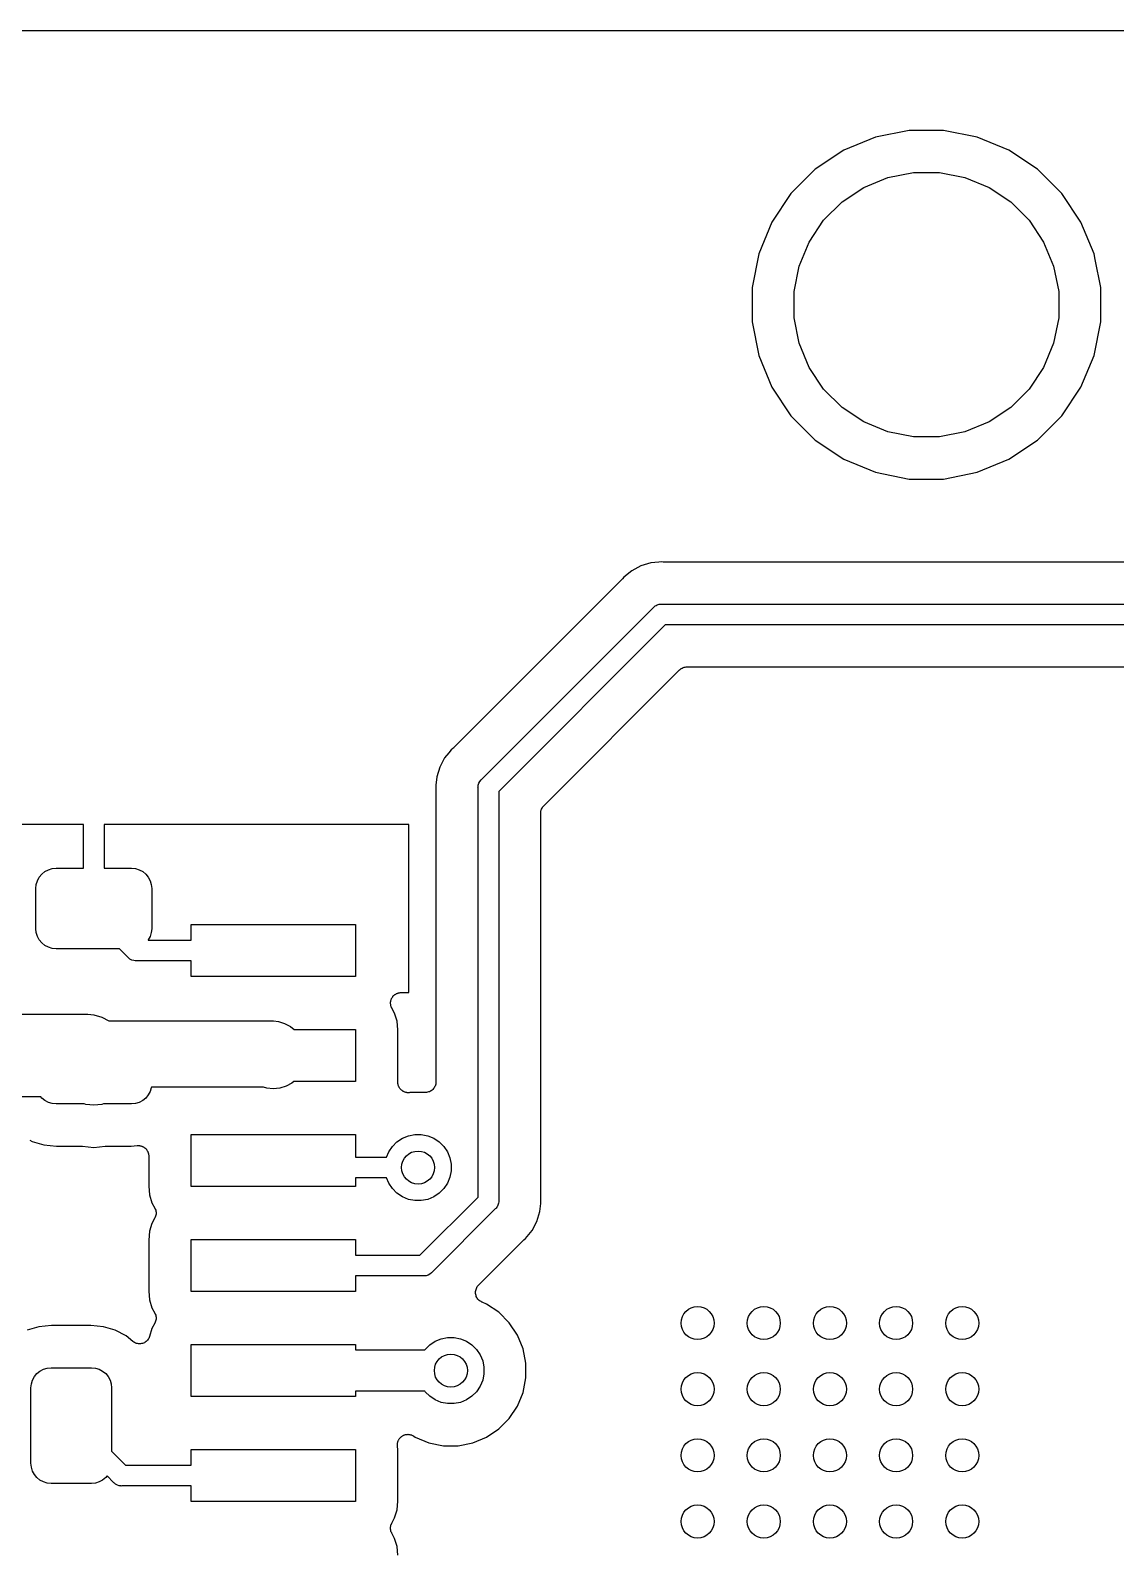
# Model space of a CAD drawing. Extents: x 3.65 to 7.93, y -5.83 to -2.58.
# Drawn here: x 4.04 to 4.556, y -3.307 to -2.582 of the extents above; entities that cross this region are included whole.
import ezdxf

# ---------------------------------------------------------------- set-up
doc = ezdxf.new("R2010")
doc.units = 0
doc.header["$MEASUREMENT"] = 0
doc.layers.add('BLACK', color=7, linetype='CONTINUOUS')

msp = doc.modelspace()

# ---------------------------------------------------------------- linework, layer by layer
at = {"layer": 'BLACK', "linetype": 'CONTINUOUS'}
for p, q in [((3.65697, -2.58197), (7.92303, -2.58197)), ((4.45813, -2.62953), (4.44209, -2.63272)), ((4.47447, -2.62953), (4.45813, -2.62953)), ((4.49051, -2.63272), (4.47447, -2.62953)), ((4.42699, -2.63897), (4.41339, -2.64806)), ((4.44209, -2.63272), (4.42699, -2.63897)), ((4.50561, -2.63897), (4.49051, -2.63272)), ((4.5192, -2.64806), (4.50561, -2.63897)), ((4.41339, -2.64806), (4.40184, -2.65962)), ((4.43646, -2.6567), (4.44793, -2.65195)), ((4.44793, -2.65195), (4.4601, -2.64953)), ((4.4601, -2.64953), (4.4725, -2.64953)), ((4.4725, -2.64953), (4.48467, -2.65195)), ((4.48467, -2.65195), (4.49614, -2.6567)), ((4.53076, -2.65962), (4.5192, -2.64806)), ((4.40184, -2.65962), (4.39275, -2.67321)), ((4.42614, -2.66359), (4.43646, -2.6567)), ((4.49614, -2.6567), (4.50645, -2.66359)), ((4.53985, -2.67321), (4.53076, -2.65962)), ((4.41737, -2.67236), (4.42614, -2.66359)), ((4.50645, -2.66359), (4.51523, -2.67236)), ((4.39275, -2.67321), (4.3865, -2.68831)), ((4.41048, -2.68268), (4.41737, -2.67236)), ((4.51523, -2.67236), (4.52212, -2.68268)), ((4.5461, -2.68831), (4.53985, -2.67321)), ((4.40573, -2.69415), (4.41048, -2.68268)), ((4.52212, -2.68268), (4.52687, -2.69415)), ((4.3865, -2.68831), (4.38331, -2.70435)), ((4.54663, -2.69097), (4.5461, -2.68831)), ((4.40331, -2.70632), (4.40573, -2.69415)), ((4.52687, -2.69415), (4.52929, -2.70632)), ((4.54663, -2.69098), (4.54663, -2.69097)), ((4.54929, -2.70435), (4.54663, -2.69098)), ((4.38331, -2.70435), (4.38331, -2.72069)), ((4.54929, -2.72069), (4.54929, -2.70435)), ((4.40331, -2.71872), (4.40331, -2.70632)), ((4.52929, -2.70632), (4.52929, -2.71872)), ((4.40573, -2.73089), (4.40331, -2.71872)), ((4.52929, -2.71872), (4.52687, -2.73089)), ((4.38331, -2.72069), (4.3865, -2.73673)), ((4.5461, -2.73673), (4.54929, -2.72069)), ((4.41048, -2.74236), (4.40573, -2.73089)), ((4.52687, -2.73089), (4.52212, -2.74236)), ((4.3865, -2.73673), (4.39275, -2.75183)), ((4.53985, -2.75183), (4.5461, -2.73673)), ((4.41737, -2.75267), (4.41048, -2.74236)), ((4.52212, -2.74236), (4.51523, -2.75267)), ((4.39275, -2.75183), (4.40184, -2.76542)), ((4.42614, -2.76145), (4.41737, -2.75267)), ((4.51523, -2.75267), (4.50645, -2.76145)), ((4.53076, -2.76542), (4.53985, -2.75183)), ((4.43646, -2.76834), (4.42614, -2.76145)), ((4.50645, -2.76145), (4.49614, -2.76834)), ((4.40184, -2.76542), (4.41339, -2.77698)), ((4.44793, -2.77309), (4.43646, -2.76834)), ((4.49614, -2.76834), (4.48467, -2.77309)), ((4.5192, -2.77698), (4.53076, -2.76542)), ((4.41339, -2.77698), (4.42699, -2.78607)), ((4.4601, -2.77551), (4.44793, -2.77309)), ((4.4725, -2.77551), (4.4601, -2.77551)), ((4.48467, -2.77309), (4.4725, -2.77551)), ((4.50561, -2.78607), (4.5192, -2.77698)), ((4.42699, -2.78607), (4.44209, -2.79232)), ((4.49051, -2.79232), (4.50561, -2.78607)), ((4.44209, -2.79232), (4.45813, -2.79551)), ((4.45813, -2.79551), (4.47447, -2.79551)), ((4.47447, -2.79551), (4.49051, -2.79232)), ((4.33902, -2.83505), (4.33511, -2.83544)), ((4.34, -2.83496), (4.33902, -2.83505)), ((4.34098, -2.83505), (4.34, -2.83496)), ((4.34119, -2.83505), (4.34098, -2.83505)), ((4.3414, -2.83508), (4.34119, -2.83505)), ((4.34147, -2.83508), (4.3414, -2.83508)), ((4.62853, -2.83508), (4.34147, -2.83508)), ((4.32229, -2.84229), (4.32167, -2.84305)), ((4.32609, -2.83918), (4.32229, -2.84229)), ((4.33042, -2.83686), (4.32609, -2.83918)), ((4.33511, -2.83544), (4.33042, -2.83686)), ((4.32134, -2.84342), (4.24121, -2.92354)), ((4.32147, -2.84325), (4.32134, -2.84342)), ((4.32162, -2.84311), (4.32147, -2.84325)), ((4.32167, -2.84305), (4.32162, -2.84311)), ((4.25449, -2.93855), (4.33635, -2.85669)), ((4.33635, -2.85669), (4.3365, -2.8565)), ((4.3365, -2.8565), (4.33669, -2.85635)), ((4.33669, -2.85635), (4.33725, -2.85589)), ((4.33669, -2.85635), (4.33669, -2.85635)), ((4.33725, -2.85589), (4.3376, -2.85571)), ((4.3376, -2.85571), (4.33811, -2.85543)), ((4.33811, -2.85543), (4.33904, -2.85515)), ((4.33904, -2.85515), (4.33976, -2.85508)), ((4.33976, -2.85508), (4.34, -2.85506)), ((4.33976, -2.85508), (4.33976, -2.85508)), ((4.34, -2.85506), (4.34024, -2.85508)), ((4.34024, -2.85508), (4.62976, -2.85508)), ((4.34204, -2.86492), (4.26272, -2.94424)), ((4.62796, -2.86492), (4.34204, -2.86492)), ((4.34927, -2.88605), (4.34963, -2.88576)), ((4.34963, -2.88576), (4.34965, -2.88574)), ((4.34965, -2.88574), (4.34967, -2.88573)), ((4.34967, -2.88573), (4.35008, -2.88551)), ((4.35008, -2.88551), (4.35049, -2.8853)), ((4.35049, -2.8853), (4.35051, -2.88529)), ((4.35051, -2.88529), (4.35054, -2.88528)), ((4.35054, -2.88528), (4.35098, -2.88515)), ((4.35098, -2.88515), (4.35142, -2.88502)), ((4.35142, -2.88502), (4.35145, -2.88501)), ((4.35145, -2.88501), (4.35147, -2.88501)), ((4.35147, -2.88501), (4.35193, -2.88497)), ((4.35193, -2.88497), (4.35239, -2.88492)), ((4.35239, -2.88492), (4.61761, -2.88492)), ((4.28418, -2.95106), (4.34886, -2.88639)), ((4.34886, -2.88639), (4.34887, -2.88637)), ((4.34887, -2.88637), (4.34891, -2.88634)), ((4.34887, -2.88637), (4.34887, -2.88637)), ((4.34887, -2.88637), (4.34887, -2.88637)), ((4.34891, -2.88634), (4.34927, -2.88605)), ((4.23697, -2.92829), (4.23514, -2.93173)), ((4.23899, -2.92584), (4.23697, -2.92829)), ((4.24009, -2.9245), (4.23899, -2.92584)), ((4.23899, -2.92584), (4.23899, -2.92584)), ((4.24085, -2.92387), (4.24009, -2.9245)), ((4.241, -2.92372), (4.24085, -2.92387)), ((4.24116, -2.92359), (4.241, -2.92372)), ((4.24121, -2.92354), (4.24116, -2.92359)), ((4.23466, -2.93262), (4.23323, -2.93732)), ((4.23514, -2.93173), (4.23466, -2.93262)), ((4.23285, -2.94123), (4.23275, -2.9422)), ((4.23275, -2.9422), (4.23285, -2.94318)), ((4.23323, -2.93732), (4.23285, -2.94122)), ((4.23285, -2.94122), (4.23285, -2.94123)), ((4.23285, -2.94318), (4.23286, -2.94325)), ((4.23286, -2.94325), (4.23285, -2.94346)), ((4.23285, -2.94346), (4.23287, -2.94367)), ((4.23287, -2.94367), (4.23287, -3.06239)), ((4.25285, -2.9422), (4.25287, -2.94196)), ((4.25287, -2.94245), (4.25285, -2.9422)), ((4.25287, -2.94196), (4.25295, -2.94124)), ((4.25287, -2.94196), (4.25287, -2.94196)), ((4.25287, -3.06362), (4.25287, -2.94245)), ((4.25295, -2.94124), (4.25323, -2.94031)), ((4.25323, -2.94031), (4.25368, -2.93946)), ((4.25368, -2.93946), (4.2543, -2.93871)), ((4.2543, -2.93871), (4.25449, -2.93855)), ((4.26272, -2.94424), (4.26272, -3.13913)), ((4.28389, -2.95142), (4.28418, -2.95106)), ((4.28272, -2.95453), (4.28277, -2.95407)), ((4.28272, -2.95458), (4.28272, -2.95453)), ((4.28272, -2.9546), (4.28272, -2.95458)), ((4.28272, -2.95458), (4.28272, -2.95458)), ((4.28272, -2.95458), (4.28272, -2.95458)), ((4.28272, -3.1379), (4.28272, -2.9546)), ((4.28277, -2.95407), (4.28282, -2.95361)), ((4.28282, -2.95358), (4.28283, -2.95356)), ((4.28282, -2.95361), (4.28282, -2.95358)), ((4.28283, -2.95356), (4.28297, -2.95312)), ((4.28297, -2.95312), (4.2831, -2.95268)), ((4.2831, -2.95268), (4.28311, -2.95265)), ((4.28311, -2.95265), (4.28312, -2.95263)), ((4.28312, -2.95263), (4.28334, -2.95222)), ((4.28334, -2.95222), (4.28356, -2.95182)), ((4.28356, -2.95182), (4.28358, -2.9518)), ((4.28358, -2.9518), (4.28359, -2.95177)), ((4.28359, -2.95177), (4.28389, -2.95142)), ((4.06508, -2.96), (4.03037, -2.96)), ((4.06508, -2.97711), (4.06508, -2.96)), ((4.21975, -2.96), (4.07492, -2.96)), ((4.07492, -2.96), (4.07492, -2.98081)), ((4.21998, -2.96002), (4.21975, -2.96)), ((4.22, -2.96025), (4.21998, -2.96002)), ((4.22, -3.03975), (4.22, -2.96025)), ((4.06508, -2.98081), (4.06508, -2.97711)), ((4.06508, -2.97711), (4.06508, -2.97711)), ((4.04263, -2.98853), (4.04317, -2.98673)), ((4.04317, -2.98673), (4.04406, -2.98507)), ((4.04406, -2.98507), (4.04525, -2.98362)), ((4.04525, -2.98362), (4.04671, -2.98242)), ((4.04671, -2.98242), (4.04836, -2.98154)), ((4.04836, -2.98154), (4.05017, -2.98099)), ((4.05017, -2.98099), (4.05204, -2.98081)), ((4.05204, -2.98081), (4.06508, -2.98081)), ((4.07492, -2.98081), (4.08796, -2.98081)), ((4.08796, -2.98081), (4.08983, -2.98099)), ((4.08983, -2.98099), (4.09164, -2.98154)), ((4.09164, -2.98154), (4.09329, -2.98242)), ((4.09329, -2.98242), (4.09475, -2.98362)), ((4.09475, -2.98362), (4.09594, -2.98507)), ((4.09594, -2.98507), (4.09683, -2.98673)), ((4.09683, -2.98673), (4.09737, -2.98853)), ((4.04244, -2.9904), (4.04263, -2.98853)), ((4.04244, -3.0096), (4.04244, -2.9904)), ((4.09737, -2.98853), (4.09756, -2.9904)), ((4.09756, -2.9904), (4.09756, -3.0096)), ((4.11626, -3.01504), (4.11626, -3.00756)), ((4.11626, -3.00756), (4.19461, -3.00756)), ((4.19461, -3.00756), (4.19461, -3.03236)), ((4.04263, -3.01147), (4.04244, -3.0096)), ((4.04317, -3.01327), (4.04263, -3.01147)), ((4.04406, -3.01493), (4.04317, -3.01327)), ((4.04525, -3.01638), (4.04406, -3.01493)), ((4.09594, -3.01493), (4.09585, -3.01504)), ((4.09585, -3.01504), (4.11626, -3.01504)), ((4.09683, -3.01327), (4.09594, -3.01493)), ((4.09737, -3.01147), (4.09683, -3.01327)), ((4.09756, -3.0096), (4.09737, -3.01147)), ((4.04671, -3.01758), (4.04525, -3.01638)), ((4.04836, -3.01846), (4.04671, -3.01758)), ((4.05017, -3.01901), (4.04836, -3.01846)), ((4.05204, -3.01919), (4.05017, -3.01901)), ((4.08223, -3.01919), (4.05204, -3.01919)), ((4.08631, -3.02327), (4.08223, -3.01919)), ((4.08646, -3.02346), (4.08631, -3.02327)), ((4.08665, -3.02361), (4.08646, -3.02346)), ((4.08697, -3.02387), (4.08665, -3.02361)), ((4.08665, -3.02361), (4.08665, -3.02361)), ((4.08721, -3.02407), (4.08697, -3.02387)), ((4.08807, -3.02453), (4.08721, -3.02407)), ((4.089, -3.02481), (4.08807, -3.02453)), ((4.08972, -3.02488), (4.089, -3.02481)), ((4.08996, -3.02491), (4.08972, -3.02488)), ((4.08972, -3.02488), (4.08972, -3.02488)), ((4.0902, -3.02488), (4.08996, -3.02491)), ((4.11626, -3.02488), (4.0902, -3.02488)), ((4.11626, -3.03236), (4.11626, -3.02488)), ((4.19461, -3.03236), (4.11626, -3.03236)), ((4.21124, -3.04497), (4.21127, -3.04471)), ((4.21126, -3.0452), (4.21124, -3.04497)), ((4.21126, -3.04543), (4.21126, -3.0452)), ((4.21127, -3.04445), (4.21132, -3.04423)), ((4.21127, -3.04471), (4.21127, -3.04445)), ((4.21132, -3.04423), (4.21134, -3.04399)), ((4.21134, -3.04399), (4.21142, -3.04375)), ((4.21142, -3.04375), (4.21147, -3.0435)), ((4.21147, -3.0435), (4.21156, -3.04328)), ((4.21156, -3.04328), (4.21163, -3.04306)), ((4.21163, -3.04306), (4.21175, -3.04284)), ((4.21175, -3.04284), (4.21185, -3.0426)), ((4.21185, -3.0426), (4.21198, -3.04241)), ((4.21198, -3.04241), (4.2121, -3.0422)), ((4.2121, -3.0422), (4.21226, -3.04201)), ((4.21226, -3.04201), (4.2124, -3.04179)), ((4.2124, -3.04179), (4.21257, -3.04163)), ((4.21257, -3.04163), (4.21272, -3.04145)), ((4.21272, -3.04145), (4.21292, -3.04129)), ((4.21292, -3.04129), (4.2131, -3.04111)), ((4.2131, -3.04111), (4.21329, -3.04098)), ((4.21329, -3.04098), (4.21347, -3.04084)), ((4.21347, -3.04084), (4.2137, -3.04072)), ((4.2137, -3.04072), (4.21391, -3.04057)), ((4.21391, -3.04057), (4.21413, -3.04049)), ((4.21413, -3.04049), (4.21434, -3.04038)), ((4.21434, -3.04038), (4.21458, -3.0403)), ((4.21458, -3.0403), (4.21482, -3.04021)), ((4.21482, -3.04021), (4.21505, -3.04016)), ((4.21505, -3.04016), (4.21527, -3.0401)), ((4.21527, -3.0401), (4.21552, -3.04007)), ((4.21552, -3.04007), (4.21578, -3.04002)), ((4.21578, -3.04002), (4.21601, -3.04002)), ((4.21601, -3.04002), (4.21624, -3.04)), ((4.21624, -3.04), (4.21975, -3.04)), ((4.21975, -3.04), (4.21998, -3.03998)), ((4.21998, -3.03998), (4.22, -3.03975)), ((4.02969, -3.05031), (4.06521, -3.05031)), ((4.06521, -3.05031), (4.06618, -3.05022)), ((4.06618, -3.05022), (4.06715, -3.05031)), ((4.06715, -3.05031), (4.07004, -3.0506)), ((4.07004, -3.0506), (4.07375, -3.05173)), ((4.07375, -3.05173), (4.07711, -3.05352)), ((4.21131, -3.04568), (4.21126, -3.04543)), ((4.21133, -3.04594), (4.21131, -3.04568)), ((4.21139, -3.04616), (4.21133, -3.04594)), ((4.21144, -3.04639), (4.21139, -3.04616)), ((4.21153, -3.04663), (4.21144, -3.04639)), ((4.2116, -3.04687), (4.21153, -3.04663)), ((4.21171, -3.04708), (4.2116, -3.04687)), ((4.2118, -3.0473), (4.21171, -3.04708)), ((4.21183, -3.04736), (4.2118, -3.0473)), ((4.21317, -3.04987), (4.21183, -3.04736)), ((4.21432, -3.05364), (4.21317, -3.04987)), ((4.07711, -3.05352), (4.15397, -3.05352)), ((4.15397, -3.05352), (4.15474, -3.05345)), ((4.15474, -3.05345), (4.15552, -3.05352)), ((4.15552, -3.05352), (4.15552, -3.05352)), ((4.15552, -3.05352), (4.15783, -3.05375)), ((4.15783, -3.05375), (4.1608, -3.05465)), ((4.1608, -3.05465), (4.16354, -3.05611)), ((4.16354, -3.05611), (4.1653, -3.05756)), ((4.1653, -3.05756), (4.19461, -3.05756)), ((4.19461, -3.05756), (4.19461, -3.08236)), ((4.21473, -3.0578), (4.21432, -3.05364)), ((4.21473, -3.08212), (4.21473, -3.0578)), ((4.23287, -3.06239), (4.23287, -3.06239)), ((4.23287, -3.06239), (4.23287, -3.08256)), ((4.25287, -3.07196), (4.25287, -3.06362)), ((4.25287, -3.06362), (4.25287, -3.06362)), ((4.25287, -3.13733), (4.25287, -3.07196)), ((4.25287, -3.07196), (4.25287, -3.07196)), ((4.09594, -3.08875), (4.09475, -3.0902)), ((4.09683, -3.08709), (4.09594, -3.08875)), ((4.09737, -3.08529), (4.09683, -3.08709)), ((4.0974, -3.08502), (4.09737, -3.08529)), ((4.15083, -3.08502), (4.0974, -3.08502)), ((4.15235, -3.08548), (4.15083, -3.08502)), ((4.15543, -3.08578), (4.15235, -3.08548)), ((4.15852, -3.08548), (4.15543, -3.08578)), ((4.16149, -3.08458), (4.15852, -3.08548)), ((4.16422, -3.08312), (4.16149, -3.08458)), ((4.16515, -3.08236), (4.16422, -3.08312)), ((4.19461, -3.08236), (4.16515, -3.08236)), ((4.2147, -3.08265), (4.21472, -3.08242)), ((4.21472, -3.08291), (4.2147, -3.08265)), ((4.21472, -3.08219), (4.21473, -3.08212)), ((4.21472, -3.08242), (4.21472, -3.08219)), ((4.21472, -3.08317), (4.21472, -3.08291)), ((4.21476, -3.08339), (4.21472, -3.08317)), ((4.21479, -3.08362), (4.21476, -3.08339)), ((4.21486, -3.08387), (4.21479, -3.08362)), ((4.21491, -3.08413), (4.21486, -3.08387)), ((4.215, -3.08434), (4.21491, -3.08413)), ((4.21506, -3.08456), (4.215, -3.08434)), ((4.21518, -3.08479), (4.21506, -3.08456)), ((4.21528, -3.08503), (4.21518, -3.08479)), ((4.21541, -3.08522), (4.21528, -3.08503)), ((4.21551, -3.08542), (4.21541, -3.08522)), ((4.21568, -3.08563), (4.21551, -3.08542)), ((4.21582, -3.08584), (4.21568, -3.08563)), ((4.21598, -3.086), (4.21582, -3.08584)), ((4.21613, -3.08618), (4.21598, -3.086)), ((4.21632, -3.08635), (4.21613, -3.08618)), ((4.21651, -3.08653), (4.21632, -3.08635)), ((4.2167, -3.08666), (4.21651, -3.08653)), ((4.21687, -3.08681), (4.2167, -3.08666)), ((4.2171, -3.08694), (4.21687, -3.08681)), ((4.21732, -3.08708), (4.2171, -3.08694)), ((4.21753, -3.08717), (4.21732, -3.08708)), ((4.21773, -3.08728), (4.21753, -3.08717)), ((4.21798, -3.08736), (4.21773, -3.08728)), ((4.21821, -3.08746), (4.21798, -3.08736)), ((4.21844, -3.0875), (4.21821, -3.08746)), ((4.21866, -3.08757), (4.21844, -3.0875)), ((4.21892, -3.0876), (4.21866, -3.08757)), ((4.21917, -3.08766), (4.21892, -3.0876)), ((4.2194, -3.08766), (4.21917, -3.08766)), ((4.21963, -3.08768), (4.2194, -3.08766)), ((4.21989, -3.08766), (4.21963, -3.08768)), ((4.22015, -3.08766), (4.21989, -3.08766)), ((4.22037, -3.08762), (4.22015, -3.08766)), ((4.2206, -3.0876), (4.22037, -3.08762)), ((4.22067, -3.08759), (4.2206, -3.0876)), ((4.22081, -3.08756), (4.22067, -3.08759)), ((4.22787, -3.08756), (4.22081, -3.08756)), ((4.22834, -3.08751), (4.22787, -3.08756)), ((4.22881, -3.08747), (4.22834, -3.08751)), ((4.22883, -3.08747), (4.22881, -3.08747)), ((4.22885, -3.08746), (4.22883, -3.08747)), ((4.2293, -3.08733), (4.22885, -3.08746)), ((4.22975, -3.08719), (4.2293, -3.08733)), ((4.22976, -3.08719), (4.22975, -3.08719)), ((4.22978, -3.08718), (4.22976, -3.08719)), ((4.23019, -3.08696), (4.22978, -3.08718)), ((4.23061, -3.08674), (4.23019, -3.08696)), ((4.23063, -3.08673), (4.23061, -3.08674)), ((4.23064, -3.08672), (4.23063, -3.08673)), ((4.23101, -3.08643), (4.23064, -3.08672)), ((4.23137, -3.08613), (4.23101, -3.08643)), ((4.23138, -3.08612), (4.23137, -3.08613)), ((4.2314, -3.08611), (4.23138, -3.08612)), ((4.2317, -3.08574), (4.2314, -3.08611)), ((4.232, -3.08538), (4.2317, -3.08574)), ((4.23201, -3.08537), (4.232, -3.08538)), ((4.23202, -3.08535), (4.23201, -3.08537)), ((4.23224, -3.08494), (4.23202, -3.08535)), ((4.23247, -3.08453), (4.23224, -3.08494)), ((4.23248, -3.08451), (4.23247, -3.08453)), ((4.23262, -3.08405), (4.23248, -3.0845)), ((4.23248, -3.0845), (4.23248, -3.08451)), ((4.23276, -3.0836), (4.23262, -3.08405)), ((4.23277, -3.08358), (4.23276, -3.0836)), ((4.23282, -3.0831), (4.23277, -3.08356)), ((4.23277, -3.08356), (4.23277, -3.08358)), ((4.23287, -3.08263), (4.23282, -3.0831)), ((4.23287, -3.08256), (4.23287, -3.08259)), ((4.23287, -3.08259), (4.23287, -3.08259)), ((4.23287, -3.08259), (4.23287, -3.0826)), ((4.23287, -3.0826), (4.23287, -3.08263)), ((4.04483, -3.08969), (4.01097, -3.08969)), ((4.04525, -3.0902), (4.04483, -3.08969)), ((4.04671, -3.09139), (4.04525, -3.0902)), ((4.04836, -3.09228), (4.04671, -3.09139)), ((4.05017, -3.09283), (4.04836, -3.09228)), ((4.05204, -3.09301), (4.05017, -3.09283)), ((4.06546, -3.09301), (4.05204, -3.09301)), ((4.06614, -3.09322), (4.06546, -3.09301)), ((4.07, -3.0936), (4.06614, -3.09322)), ((4.07386, -3.09322), (4.07, -3.0936)), ((4.07454, -3.09301), (4.07386, -3.09322)), ((4.08796, -3.09301), (4.07454, -3.09301)), ((4.08983, -3.09283), (4.08796, -3.09301)), ((4.09164, -3.09228), (4.08983, -3.09283)), ((4.09329, -3.09139), (4.09164, -3.09228)), ((4.09475, -3.0902), (4.09329, -3.09139)), ((4.0396, -3.11028), (4.04067, -3.11085)), ((4.11626, -3.13236), (4.11626, -3.10756)), ((4.11626, -3.10756), (4.19461, -3.10756)), ((4.19461, -3.10756), (4.19461, -3.11839)), ((4.21429, -3.11107), (4.21687, -3.10935)), ((4.21687, -3.10935), (4.21974, -3.10816)), ((4.21974, -3.10816), (4.22278, -3.10756)), ((4.22278, -3.10756), (4.22588, -3.10756)), ((4.22588, -3.10756), (4.22892, -3.10816)), ((4.22892, -3.10816), (4.23179, -3.10935)), ((4.23179, -3.10935), (4.23437, -3.11107)), ((4.04067, -3.11085), (4.04624, -3.11254)), ((4.04624, -3.11254), (4.05228, -3.11313)), ((4.05228, -3.11313), (4.06404, -3.11313)), ((4.06404, -3.11313), (4.06411, -3.11313)), ((4.06411, -3.11313), (4.06432, -3.11316)), ((4.06432, -3.11316), (4.06453, -3.11316)), ((4.06453, -3.11316), (4.07, -3.1137)), ((4.07, -3.1137), (4.07547, -3.11316)), ((4.07547, -3.11316), (4.07554, -3.11315)), ((4.07554, -3.11315), (4.07575, -3.11315)), ((4.07575, -3.11315), (4.07596, -3.11313)), ((4.07596, -3.11313), (4.08772, -3.11313)), ((4.08772, -3.11313), (4.09065, -3.11284)), ((4.09065, -3.11284), (4.09072, -3.11284)), ((4.09072, -3.11284), (4.09095, -3.11284)), ((4.09095, -3.11284), (4.09117, -3.11282)), ((4.09117, -3.11282), (4.09143, -3.11285)), ((4.09143, -3.11285), (4.09169, -3.11285)), ((4.09169, -3.11285), (4.09192, -3.1129)), ((4.09192, -3.1129), (4.09214, -3.11292)), ((4.09214, -3.11292), (4.09239, -3.113)), ((4.09239, -3.113), (4.09265, -3.11305)), ((4.09265, -3.11305), (4.09286, -3.11314)), ((4.09286, -3.11314), (4.09308, -3.11321)), ((4.09308, -3.11321), (4.09331, -3.11333)), ((4.09331, -3.11333), (4.09355, -3.11344)), ((4.09355, -3.11344), (4.09373, -3.11357)), ((4.09373, -3.11357), (4.09393, -3.11367)), ((4.09393, -3.11367), (4.09414, -3.11384)), ((4.09414, -3.11384), (4.09435, -3.11399)), ((4.09435, -3.11399), (4.09451, -3.11415)), ((4.09451, -3.11415), (4.09469, -3.1143)), ((4.09469, -3.1143), (4.09485, -3.1145)), ((4.09485, -3.1145), (4.09503, -3.11469)), ((4.09503, -3.11469), (4.09516, -3.11488)), ((4.09516, -3.11488), (4.0953, -3.11505)), ((4.0953, -3.11505), (4.09543, -3.11528)), ((4.09543, -3.11528), (4.09557, -3.1155)), ((4.09557, -3.1155), (4.09565, -3.11571)), ((4.09565, -3.11571), (4.09576, -3.11591)), ((4.09576, -3.11591), (4.09584, -3.11616)), ((4.09584, -3.11616), (4.09593, -3.11641)), ((4.09593, -3.11641), (4.09598, -3.11663)), ((4.09598, -3.11663), (4.09604, -3.11685)), ((4.09604, -3.11685), (4.09607, -3.11711)), ((4.09607, -3.11711), (4.09612, -3.11736)), ((4.09612, -3.11736), (4.09612, -3.11759)), ((4.09612, -3.11759), (4.09614, -3.11782)), ((4.09614, -3.11782), (4.09614, -3.13212)), ((4.20932, -3.11839), (4.21037, -3.11585)), ((4.21037, -3.11585), (4.2121, -3.11327)), ((4.2121, -3.11327), (4.21429, -3.11107)), ((4.23437, -3.11107), (4.23656, -3.11327)), ((4.23656, -3.11327), (4.23829, -3.11585)), ((4.23829, -3.11585), (4.23947, -3.11871)), ((4.19461, -3.11839), (4.20932, -3.11839)), ((4.23947, -3.11871), (4.24008, -3.12176)), ((4.24008, -3.12486), (4.23947, -3.1279)), ((4.24008, -3.12176), (4.24008, -3.12486)), ((4.09614, -3.13212), (4.09655, -3.13628)), ((4.19461, -3.13236), (4.11626, -3.13236)), ((4.20932, -3.12823), (4.19461, -3.12823)), ((4.19461, -3.12823), (4.19461, -3.13236)), ((4.21037, -3.13077), (4.20932, -3.12823)), ((4.2121, -3.13335), (4.21037, -3.13077)), ((4.23829, -3.13077), (4.23656, -3.13335)), ((4.23947, -3.1279), (4.23829, -3.13077)), ((4.09655, -3.13628), (4.09769, -3.14005)), ((4.21429, -3.13554), (4.2121, -3.13335)), ((4.21687, -3.13726), (4.21429, -3.13554)), ((4.21974, -3.13845), (4.21687, -3.13726)), ((4.22278, -3.13906), (4.21974, -3.13845)), ((4.22588, -3.13906), (4.22278, -3.13906)), ((4.22517, -3.16504), (4.25287, -3.13733)), ((4.22892, -3.13845), (4.22588, -3.13906)), ((4.23179, -3.13726), (4.22892, -3.13845)), ((4.23437, -3.13554), (4.23179, -3.13726)), ((4.23656, -3.13335), (4.23437, -3.13554)), ((4.26272, -3.13961), (4.26265, -3.14033)), ((4.26272, -3.13913), (4.26274, -3.13937)), ((4.26274, -3.13937), (4.26272, -3.13961)), ((4.26272, -3.13961), (4.26272, -3.13961)), ((4.28274, -3.13811), (4.28272, -3.1379)), ((4.28273, -3.13832), (4.28274, -3.13811)), ((4.28274, -3.13839), (4.28273, -3.13832)), ((4.28284, -3.13937), (4.28274, -3.13839)), ((4.28274, -3.14035), (4.28284, -3.13937)), ((4.09769, -3.14005), (4.09906, -3.1426)), ((4.09906, -3.1426), (4.09907, -3.14262)), ((4.09923, -3.14689), (4.09906, -3.14732)), ((4.09907, -3.14262), (4.09907, -3.14262)), ((4.09907, -3.14262), (4.09907, -3.14262)), ((4.09907, -3.14262), (4.09909, -3.14267)), ((4.09909, -3.14267), (4.09926, -3.1431)), ((4.09942, -3.14646), (4.09923, -3.14689)), ((4.09926, -3.1431), (4.09944, -3.14353)), ((4.09943, -3.14642), (4.09942, -3.14644)), ((4.09942, -3.14644), (4.09942, -3.14646)), ((4.09952, -3.14596), (4.09943, -3.14642)), ((4.09944, -3.14353), (4.09944, -3.14355)), ((4.09944, -3.14355), (4.09945, -3.14357)), ((4.09945, -3.14357), (4.09953, -3.14403)), ((4.09962, -3.14551), (4.09952, -3.14596)), ((4.09953, -3.14403), (4.09962, -3.14448)), ((4.09962, -3.14448), (4.09962, -3.14451)), ((4.09962, -3.14451), (4.09963, -3.14453)), ((4.09963, -3.14453), (4.09962, -3.145)), ((4.09962, -3.145), (4.09962, -3.14546)), ((4.09962, -3.14546), (4.09962, -3.14548)), ((4.09962, -3.14548), (4.09962, -3.14551)), ((4.2611, -3.14302), (4.23086, -3.17327)), ((4.26129, -3.14287), (4.2611, -3.14302)), ((4.26145, -3.14268), (4.26129, -3.14287)), ((4.26191, -3.14212), (4.26145, -3.14268)), ((4.26145, -3.14268), (4.26145, -3.14268)), ((4.262, -3.14195), (4.26191, -3.14212)), ((4.26236, -3.14126), (4.262, -3.14195)), ((4.26265, -3.14033), (4.26236, -3.14126)), ((4.28093, -3.14895), (4.28236, -3.14426)), ((4.28236, -3.14426), (4.28274, -3.14035)), ((4.28274, -3.14035), (4.28274, -3.14035)), ((4.09655, -3.15364), (4.09614, -3.1578)), ((4.09769, -3.14987), (4.09655, -3.15364)), ((4.09906, -3.14732), (4.09769, -3.14987)), ((4.2755, -3.15708), (4.27862, -3.15328)), ((4.27862, -3.15328), (4.28093, -3.14895)), ((4.09614, -3.1578), (4.09614, -3.18212)), ((4.11626, -3.18236), (4.11626, -3.15756)), ((4.11626, -3.15756), (4.19461, -3.15756)), ((4.19461, -3.15756), (4.19461, -3.16504)), ((4.25316, -3.17925), (4.27438, -3.15803)), ((4.27438, -3.15803), (4.27443, -3.15798)), ((4.27443, -3.15798), (4.27459, -3.15785)), ((4.27459, -3.15785), (4.27474, -3.1577)), ((4.27474, -3.1577), (4.2755, -3.15708)), ((4.19461, -3.16504), (4.22517, -3.16504)), ((4.22696, -3.17488), (4.19461, -3.17488)), ((4.19461, -3.17488), (4.19461, -3.18236)), ((4.2272, -3.17491), (4.22696, -3.17488)), ((4.22745, -3.17488), (4.2272, -3.17491)), ((4.22817, -3.17481), (4.22745, -3.17488)), ((4.22745, -3.17488), (4.22745, -3.17488)), ((4.2291, -3.17453), (4.22817, -3.17481)), ((4.22995, -3.17407), (4.2291, -3.17453)), ((4.2307, -3.17346), (4.22995, -3.17407)), ((4.23086, -3.17327), (4.2307, -3.17346)), ((4.09614, -3.18212), (4.09655, -3.18628)), ((4.19461, -3.18236), (4.11626, -3.18236)), ((4.25169, -3.18274), (4.25174, -3.18227)), ((4.2517, -3.18276), (4.25169, -3.18274)), ((4.25169, -3.18277), (4.2517, -3.18276)), ((4.25174, -3.18324), (4.25169, -3.18277)), ((4.25174, -3.18227), (4.25179, -3.1818)), ((4.25179, -3.1818), (4.2518, -3.18179)), ((4.2518, -3.18177), (4.25194, -3.18132)), ((4.2518, -3.18179), (4.2518, -3.18177)), ((4.25194, -3.18132), (4.25208, -3.18086)), ((4.25208, -3.18085), (4.25209, -3.18084)), ((4.25208, -3.18086), (4.25208, -3.18085)), ((4.25209, -3.18084), (4.25232, -3.18042)), ((4.25232, -3.18042), (4.25254, -3.18)), ((4.25254, -3.18), (4.25255, -3.17999)), ((4.25255, -3.17998), (4.25286, -3.17962)), ((4.25255, -3.17999), (4.25255, -3.17998)), ((4.25286, -3.17962), (4.25316, -3.17925)), ((4.09655, -3.18628), (4.09769, -3.19005)), ((4.09769, -3.19005), (4.09906, -3.1926)), ((4.25178, -3.18371), (4.25174, -3.18324)), ((4.25178, -3.18373), (4.25178, -3.18371)), ((4.25179, -3.18374), (4.25178, -3.18373)), ((4.25192, -3.18419), (4.25179, -3.18374)), ((4.25205, -3.18465), (4.25192, -3.18419)), ((4.25206, -3.18466), (4.25205, -3.18465)), ((4.25206, -3.18468), (4.25206, -3.18466)), ((4.25229, -3.1851), (4.25206, -3.18468)), ((4.25251, -3.18552), (4.25229, -3.1851)), ((4.25251, -3.18553), (4.25251, -3.18552)), ((4.25252, -3.18554), (4.25251, -3.18553)), ((4.25282, -3.18591), (4.25252, -3.18554)), ((4.25312, -3.18628), (4.25282, -3.18591)), ((4.25313, -3.18629), (4.25312, -3.18628)), ((4.25313, -3.1863), (4.25313, -3.18629)), ((4.2535, -3.1866), (4.25313, -3.1863)), ((4.25386, -3.18691), (4.2535, -3.1866)), ((4.25387, -3.18691), (4.25386, -3.18691)), ((4.25388, -3.18692), (4.25387, -3.18691)), ((4.2543, -3.18715), (4.25388, -3.18692)), ((4.25472, -3.18738), (4.2543, -3.18715)), ((4.25474, -3.18739), (4.25472, -3.18738)), ((4.25478, -3.18741), (4.25474, -3.18739)), ((4.25474, -3.18739), (4.25474, -3.18739)), ((4.25474, -3.18739), (4.25474, -3.18739)), ((4.25689, -3.18828), (4.25478, -3.18741)), ((4.26275, -3.19219), (4.25689, -3.18828)), ((4.09906, -3.19732), (4.09769, -3.19987)), ((4.09906, -3.1926), (4.09907, -3.19262)), ((4.09923, -3.19689), (4.09906, -3.19732)), ((4.09907, -3.19262), (4.09907, -3.19262)), ((4.09907, -3.19262), (4.09907, -3.19262)), ((4.09907, -3.19262), (4.09909, -3.19267)), ((4.09909, -3.19267), (4.09926, -3.1931)), ((4.09942, -3.19646), (4.09923, -3.19689)), ((4.09926, -3.1931), (4.09944, -3.19353)), ((4.09943, -3.19642), (4.09942, -3.19644)), ((4.09942, -3.19644), (4.09942, -3.19646)), ((4.09952, -3.19596), (4.09943, -3.19642)), ((4.09944, -3.19353), (4.09944, -3.19355)), ((4.09944, -3.19355), (4.09945, -3.19357)), ((4.09945, -3.19357), (4.09953, -3.19403)), ((4.09962, -3.19551), (4.09952, -3.19596)), ((4.09953, -3.19403), (4.09962, -3.19448)), ((4.09962, -3.19448), (4.09962, -3.19451)), ((4.09962, -3.19451), (4.09963, -3.19453)), ((4.09963, -3.19453), (4.09962, -3.195)), ((4.09962, -3.195), (4.09962, -3.19546)), ((4.09962, -3.19546), (4.09962, -3.19548)), ((4.09962, -3.19548), (4.09962, -3.19551)), ((4.26773, -3.19717), (4.26275, -3.19219)), ((4.27164, -3.20303), (4.26773, -3.19717)), ((4.04388, -3.19906), (4.03831, -3.20075)), ((4.04992, -3.19846), (4.04388, -3.19906)), ((4.06862, -3.19846), (4.04992, -3.19846)), ((4.07466, -3.19906), (4.06862, -3.19846)), ((4.08023, -3.20075), (4.07466, -3.19906)), ((4.08536, -3.20349), (4.08023, -3.20075)), ((4.08857, -3.20612), (4.08536, -3.20349)), ((4.09612, -3.20467), (4.09585, -3.20507)), ((4.09613, -3.20466), (4.09612, -3.20467)), ((4.09632, -3.20422), (4.09613, -3.20465)), ((4.09613, -3.20465), (4.09613, -3.20466)), ((4.09651, -3.20377), (4.09632, -3.20422)), ((4.09652, -3.20375), (4.09651, -3.20375)), ((4.09651, -3.20375), (4.09651, -3.20377)), ((4.09653, -3.20371), (4.09652, -3.20375)), ((4.09652, -3.20375), (4.09652, -3.20375)), ((4.09769, -3.19987), (4.09653, -3.20371)), ((4.2325, -3.206), (4.23537, -3.20482)), ((4.23537, -3.20482), (4.23841, -3.20421)), ((4.23841, -3.20421), (4.24151, -3.20421)), ((4.24151, -3.20421), (4.24455, -3.20482)), ((4.24455, -3.20482), (4.24742, -3.206)), ((4.27433, -3.20953), (4.27164, -3.20303)), ((4.08897, -3.20639), (4.08857, -3.20612)), ((4.08936, -3.20665), (4.08897, -3.20639)), ((4.08937, -3.20666), (4.08936, -3.20665)), ((4.08938, -3.20666), (4.08937, -3.20666)), ((4.08982, -3.20685), (4.08938, -3.20666)), ((4.09026, -3.20703), (4.08982, -3.20685)), ((4.09027, -3.20703), (4.09026, -3.20703)), ((4.09028, -3.20704), (4.09027, -3.20703)), ((4.09075, -3.20713), (4.09028, -3.20704)), ((4.09121, -3.20723), (4.09075, -3.20713)), ((4.09123, -3.20723), (4.09121, -3.20723)), ((4.09124, -3.20723), (4.09123, -3.20723)), ((4.09172, -3.20723), (4.09124, -3.20723)), ((4.09219, -3.20724), (4.09172, -3.20723)), ((4.0922, -3.20723), (4.09219, -3.20724)), ((4.09222, -3.20723), (4.0922, -3.20723)), ((4.09268, -3.20714), (4.09222, -3.20723)), ((4.09315, -3.20706), (4.09268, -3.20714)), ((4.09316, -3.20705), (4.09315, -3.20706)), ((4.09317, -3.20705), (4.09316, -3.20705)), ((4.09361, -3.20687), (4.09317, -3.20705)), ((4.09405, -3.20669), (4.09361, -3.20687)), ((4.09406, -3.20668), (4.09405, -3.20669)), ((4.09408, -3.20668), (4.09406, -3.20668)), ((4.09448, -3.20641), (4.09408, -3.20668)), ((4.09487, -3.20616), (4.09448, -3.20641)), ((4.09488, -3.20615), (4.09487, -3.20616)), ((4.09489, -3.20614), (4.09488, -3.20615)), ((4.09523, -3.20581), (4.09489, -3.20614)), ((4.09557, -3.20548), (4.09523, -3.20581)), ((4.09558, -3.20546), (4.09557, -3.20548)), ((4.09559, -3.20546), (4.09558, -3.20546)), ((4.09585, -3.20507), (4.09559, -3.20546)), ((4.11626, -3.23236), (4.11626, -3.20756)), ((4.11626, -3.20756), (4.19461, -3.20756)), ((4.19461, -3.20756), (4.19461, -3.21012)), ((4.19461, -3.21012), (4.2276, -3.21012)), ((4.2276, -3.21012), (4.22773, -3.20992)), ((4.22773, -3.20992), (4.22992, -3.20773)), ((4.22992, -3.20773), (4.2325, -3.206)), ((4.24742, -3.206), (4.25, -3.20773)), ((4.25, -3.20773), (4.25219, -3.20992)), ((4.25219, -3.20992), (4.25392, -3.2125)), ((4.27571, -3.21644), (4.27433, -3.20953)), ((4.04434, -3.2202), (4.046, -3.21931)), ((4.046, -3.21931), (4.0478, -3.21877)), ((4.0478, -3.21877), (4.04968, -3.21858)), ((4.04968, -3.21858), (4.06887, -3.21858)), ((4.06887, -3.21858), (4.07074, -3.21877)), ((4.07074, -3.21877), (4.07254, -3.21931)), ((4.07254, -3.21931), (4.0742, -3.2202)), ((4.25392, -3.2125), (4.2551, -3.21537)), ((4.2551, -3.21537), (4.25571, -3.21841)), ((4.25571, -3.21841), (4.25571, -3.22151)), ((4.27571, -3.22348), (4.27571, -3.21644)), ((4.04008, -3.22818), (4.04026, -3.22631)), ((4.04026, -3.22631), (4.04081, -3.22451)), ((4.04081, -3.22451), (4.0417, -3.22285)), ((4.0417, -3.22285), (4.04289, -3.22139)), ((4.04289, -3.22139), (4.04434, -3.2202)), ((4.0742, -3.2202), (4.07565, -3.22139)), ((4.07565, -3.22139), (4.07685, -3.22285)), ((4.07685, -3.22285), (4.07773, -3.22451)), ((4.07773, -3.22451), (4.07828, -3.22631)), ((4.07828, -3.22631), (4.07846, -3.22818)), ((4.2551, -3.22455), (4.25392, -3.22742)), ((4.25571, -3.22151), (4.2551, -3.22455)), ((4.27433, -3.23039), (4.27571, -3.22348)), ((4.04008, -3.2641), (4.04008, -3.22818)), ((4.07846, -3.22818), (4.07846, -3.25837)), ((4.19461, -3.23236), (4.11626, -3.23236)), ((4.2276, -3.2298), (4.19461, -3.2298)), ((4.19461, -3.2298), (4.19461, -3.23236)), ((4.22773, -3.23), (4.2276, -3.2298)), ((4.22992, -3.23219), (4.22773, -3.23)), ((4.2325, -3.23392), (4.22992, -3.23219)), ((4.25, -3.23219), (4.24742, -3.23392)), ((4.25219, -3.23), (4.25, -3.23219)), ((4.25392, -3.22742), (4.25219, -3.23)), ((4.27164, -3.23689), (4.27433, -3.23039)), ((4.23537, -3.2351), (4.2325, -3.23392)), ((4.23841, -3.23571), (4.23537, -3.2351)), ((4.24151, -3.23571), (4.23841, -3.23571)), ((4.24455, -3.2351), (4.24151, -3.23571)), ((4.24742, -3.23392), (4.24455, -3.2351)), ((4.26773, -3.24275), (4.27164, -3.23689)), ((4.25689, -3.25164), (4.26275, -3.24773)), ((4.26275, -3.24773), (4.26773, -3.24275)), ((4.2145, -3.25525), (4.21453, -3.255)), ((4.21453, -3.25549), (4.2145, -3.25525)), ((4.21452, -3.25572), (4.21453, -3.25549)), ((4.21453, -3.255), (4.21454, -3.25474)), ((4.21454, -3.25474), (4.21458, -3.25451)), ((4.21458, -3.25451), (4.21461, -3.25428)), ((4.21461, -3.25428), (4.21469, -3.25404)), ((4.21469, -3.25404), (4.21474, -3.25379)), ((4.21474, -3.25379), (4.21483, -3.25357)), ((4.21483, -3.25357), (4.2149, -3.25335)), ((4.2149, -3.25335), (4.21502, -3.25313)), ((4.21502, -3.25313), (4.21512, -3.25289)), ((4.21512, -3.25289), (4.21525, -3.2527)), ((4.21525, -3.2527), (4.21537, -3.25249)), ((4.21537, -3.25249), (4.21553, -3.2523)), ((4.21553, -3.2523), (4.21567, -3.25209)), ((4.21567, -3.25209), (4.21584, -3.25192)), ((4.21584, -3.25192), (4.21599, -3.25174)), ((4.21599, -3.25174), (4.21619, -3.25158)), ((4.21619, -3.25158), (4.21637, -3.2514)), ((4.21637, -3.2514), (4.21657, -3.25128)), ((4.21657, -3.25128), (4.21675, -3.25113)), ((4.21675, -3.25113), (4.21697, -3.25101)), ((4.21697, -3.25101), (4.21719, -3.25087)), ((4.21719, -3.25087), (4.2174, -3.25078)), ((4.2174, -3.25078), (4.21761, -3.25067)), ((4.21761, -3.25067), (4.21786, -3.2506)), ((4.21786, -3.2506), (4.21809, -3.2505)), ((4.21809, -3.2505), (4.21832, -3.25046)), ((4.21832, -3.25046), (4.21855, -3.25039)), ((4.21855, -3.25039), (4.2188, -3.25037)), ((4.2188, -3.25037), (4.21905, -3.25032)), ((4.21905, -3.25032), (4.21928, -3.25032)), ((4.21928, -3.25032), (4.21952, -3.2503)), ((4.21952, -3.2503), (4.21977, -3.25033)), ((4.21977, -3.25033), (4.22003, -3.25033)), ((4.22003, -3.25033), (4.22026, -3.25037)), ((4.22026, -3.25037), (4.22049, -3.2504)), ((4.22049, -3.2504), (4.22073, -3.25047)), ((4.22073, -3.25047), (4.22098, -3.25052)), ((4.22098, -3.25052), (4.2212, -3.25061)), ((4.2212, -3.25061), (4.22142, -3.25068)), ((4.22142, -3.25068), (4.22165, -3.2508)), ((4.22165, -3.2508), (4.22188, -3.2509)), ((4.22188, -3.2509), (4.22208, -3.25103)), ((4.22208, -3.25103), (4.22228, -3.25114)), ((4.22228, -3.25114), (4.22303, -3.25164)), ((4.22303, -3.25164), (4.22953, -3.25433)), ((4.22953, -3.25433), (4.23644, -3.25571)), ((4.24348, -3.25571), (4.25039, -3.25433)), ((4.25039, -3.25433), (4.25689, -3.25164)), ((4.07846, -3.25837), (4.08513, -3.26504)), ((4.11626, -3.26504), (4.11626, -3.25756)), ((4.11626, -3.25756), (4.19461, -3.25756)), ((4.19461, -3.25756), (4.19461, -3.28236)), ((4.21453, -3.25579), (4.21452, -3.25572)), ((4.21473, -3.2578), (4.21453, -3.25579)), ((4.21473, -3.28212), (4.21473, -3.2578)), ((4.23644, -3.25571), (4.24348, -3.25571)), ((4.04026, -3.26598), (4.04008, -3.2641)), ((4.04081, -3.26778), (4.04026, -3.26598)), ((4.0417, -3.26944), (4.04081, -3.26778)), ((4.04289, -3.27089), (4.0417, -3.26944)), ((4.07629, -3.27012), (4.07565, -3.27089)), ((4.07944, -3.27327), (4.07629, -3.27012)), ((4.08513, -3.26504), (4.11626, -3.26504)), ((4.04434, -3.27208), (4.04289, -3.27089)), ((4.046, -3.27297), (4.04434, -3.27208)), ((4.0478, -3.27352), (4.046, -3.27297)), ((4.04968, -3.2737), (4.0478, -3.27352)), ((4.06887, -3.2737), (4.04968, -3.2737)), ((4.07074, -3.27352), (4.06887, -3.2737)), ((4.07254, -3.27297), (4.07074, -3.27352)), ((4.0742, -3.27208), (4.07254, -3.27297)), ((4.07565, -3.27089), (4.0742, -3.27208)), ((4.07959, -3.27346), (4.07944, -3.27327)), ((4.07978, -3.27361), (4.07959, -3.27346)), ((4.0801, -3.27388), (4.07978, -3.27361)), ((4.07978, -3.27361), (4.07978, -3.27361)), ((4.08034, -3.27407), (4.0801, -3.27388)), ((4.0812, -3.27453), (4.08034, -3.27407)), ((4.08213, -3.27481), (4.0812, -3.27453)), ((4.08285, -3.27488), (4.08213, -3.27481)), ((4.08309, -3.27491), (4.08285, -3.27488)), ((4.08285, -3.27488), (4.08285, -3.27488)), ((4.08333, -3.27488), (4.08309, -3.27491)), ((4.11626, -3.27488), (4.08333, -3.27488)), ((4.11626, -3.28236), (4.11626, -3.27488)), ((4.19461, -3.28236), (4.11626, -3.28236)), ((4.21432, -3.28628), (4.21473, -3.28212)), ((4.21181, -3.2926), (4.21317, -3.29005)), ((4.21317, -3.29005), (4.21432, -3.28628)), ((4.21124, -3.29446), (4.21125, -3.29444)), ((4.21124, -3.29492), (4.21124, -3.29446)), ((4.21124, -3.29539), (4.21124, -3.29492)), ((4.21124, -3.29541), (4.21124, -3.29539)), ((4.21124, -3.29544), (4.21124, -3.29541)), ((4.21133, -3.29589), (4.21124, -3.29544)), ((4.21125, -3.29441), (4.21135, -3.29396)), ((4.21125, -3.29444), (4.21125, -3.29441)), ((4.21142, -3.29635), (4.21133, -3.29589)), ((4.21135, -3.29396), (4.21144, -3.29351)), ((4.21143, -3.29637), (4.21142, -3.29635)), ((4.21143, -3.2964), (4.21143, -3.29637)), ((4.2116, -3.29682), (4.21143, -3.2964)), ((4.21144, -3.29351), (4.21145, -3.29348)), ((4.21145, -3.29346), (4.21163, -3.29303)), ((4.21145, -3.29348), (4.21145, -3.29346)), ((4.21178, -3.29726), (4.2116, -3.29682)), ((4.21163, -3.29303), (4.21181, -3.2926)), ((4.2118, -3.2973), (4.21178, -3.29726)), ((4.21181, -3.29732), (4.2118, -3.2973)), ((4.2118, -3.2973), (4.2118, -3.2973)), ((4.2118, -3.2973), (4.2118, -3.2973)), ((4.21317, -3.29987), (4.21181, -3.29732)), ((4.21432, -3.30364), (4.21317, -3.29987)), ((4.21473, -3.3078), (4.21432, -3.30364))]:
    msp.add_line(p, q, dxfattribs=at)
at = {"layer": 'BLACK'}
for centre in [(4.22433, -3.12331), (4.3574, -3.19732), (4.3889, -3.19732), (4.42039, -3.19732), (4.45189, -3.19732), (4.48339, -3.19732), (4.23996, -3.21996), (4.3574, -3.22882), (4.3889, -3.22882), (4.42039, -3.22882), (4.45189, -3.22882), (4.48339, -3.22882), (4.3574, -3.26031), (4.3889, -3.26031), (4.42039, -3.26031), (4.45189, -3.26031), (4.48339, -3.26031), (4.3574, -3.29181), (4.3889, -3.29181), (4.42039, -3.29181), (4.45189, -3.29181), (4.48339, -3.29181)]:
    msp.add_circle(centre, 0.00787, dxfattribs=at)

doc.saveas('drawing.dxf')
